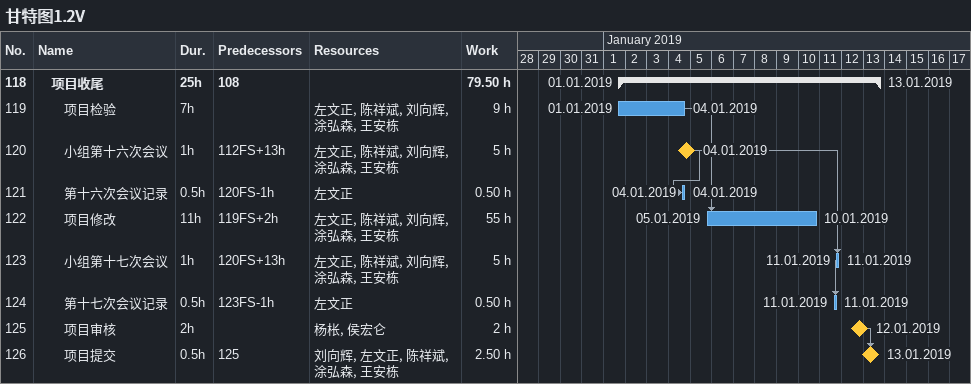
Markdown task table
甘特图1.2V

| ID | Level | Task | Duration | Start | Finish | Predecessors | Resources | Work (h) |
|---|---|---|---|---|---|---|---|---|
| 118 | 2 | **项目收尾** | 25h | 2019-01-01 | 2019-01-13 | 108 |  | 79.50 |
| 119 | 3 | 项目检验 | 7h | 2019-01-01 | 2019-01-04 |  | 左文正, 陈祥斌, 刘向辉, 涂弘森, 王安栋 | 9 |
| 120 | 3 | 小组第十六次会议 | 1h | 2019-01-04 | 2019-01-04 | 112FS+13h | 左文正, 陈祥斌, 刘向辉, 涂弘森, 王安栋 | 5 |
| 121 | 3 | 第十六次会议记录 | 0.5h | 2019-01-04 | 2019-01-04 | 120FS-1h | 左文正 | 0.50 |
| 122 | 3 | 项目修改 | 11h | 2019-01-05 | 2019-01-10 | 119FS+2h | 左文正, 陈祥斌, 刘向辉, 涂弘森, 王安栋 | 55 |
| 123 | 3 | 小组第十七次会议 | 1h | 2019-01-11 | 2019-01-11 | 120FS+13h | 左文正, 陈祥斌, 刘向辉, 涂弘森, 王安栋 | 5 |
| 124 | 3 | 第十七次会议记录 | 0.5h | 2019-01-11 | 2019-01-11 | 123FS-1h | 左文正 | 0.50 |
| 125 | 3 | 项目审核 | 2h | 2019-01-12 | 2019-01-12 |  | 杨枨, 侯宏仑 | 2 |
| 126 | 3 | 项目提交 | 0.5h | 2019-01-13 | 2019-01-13 | 125 | 刘向辉, 左文正, 陈祥斌, 涂弘森, 王安栋 | 2.50 |
